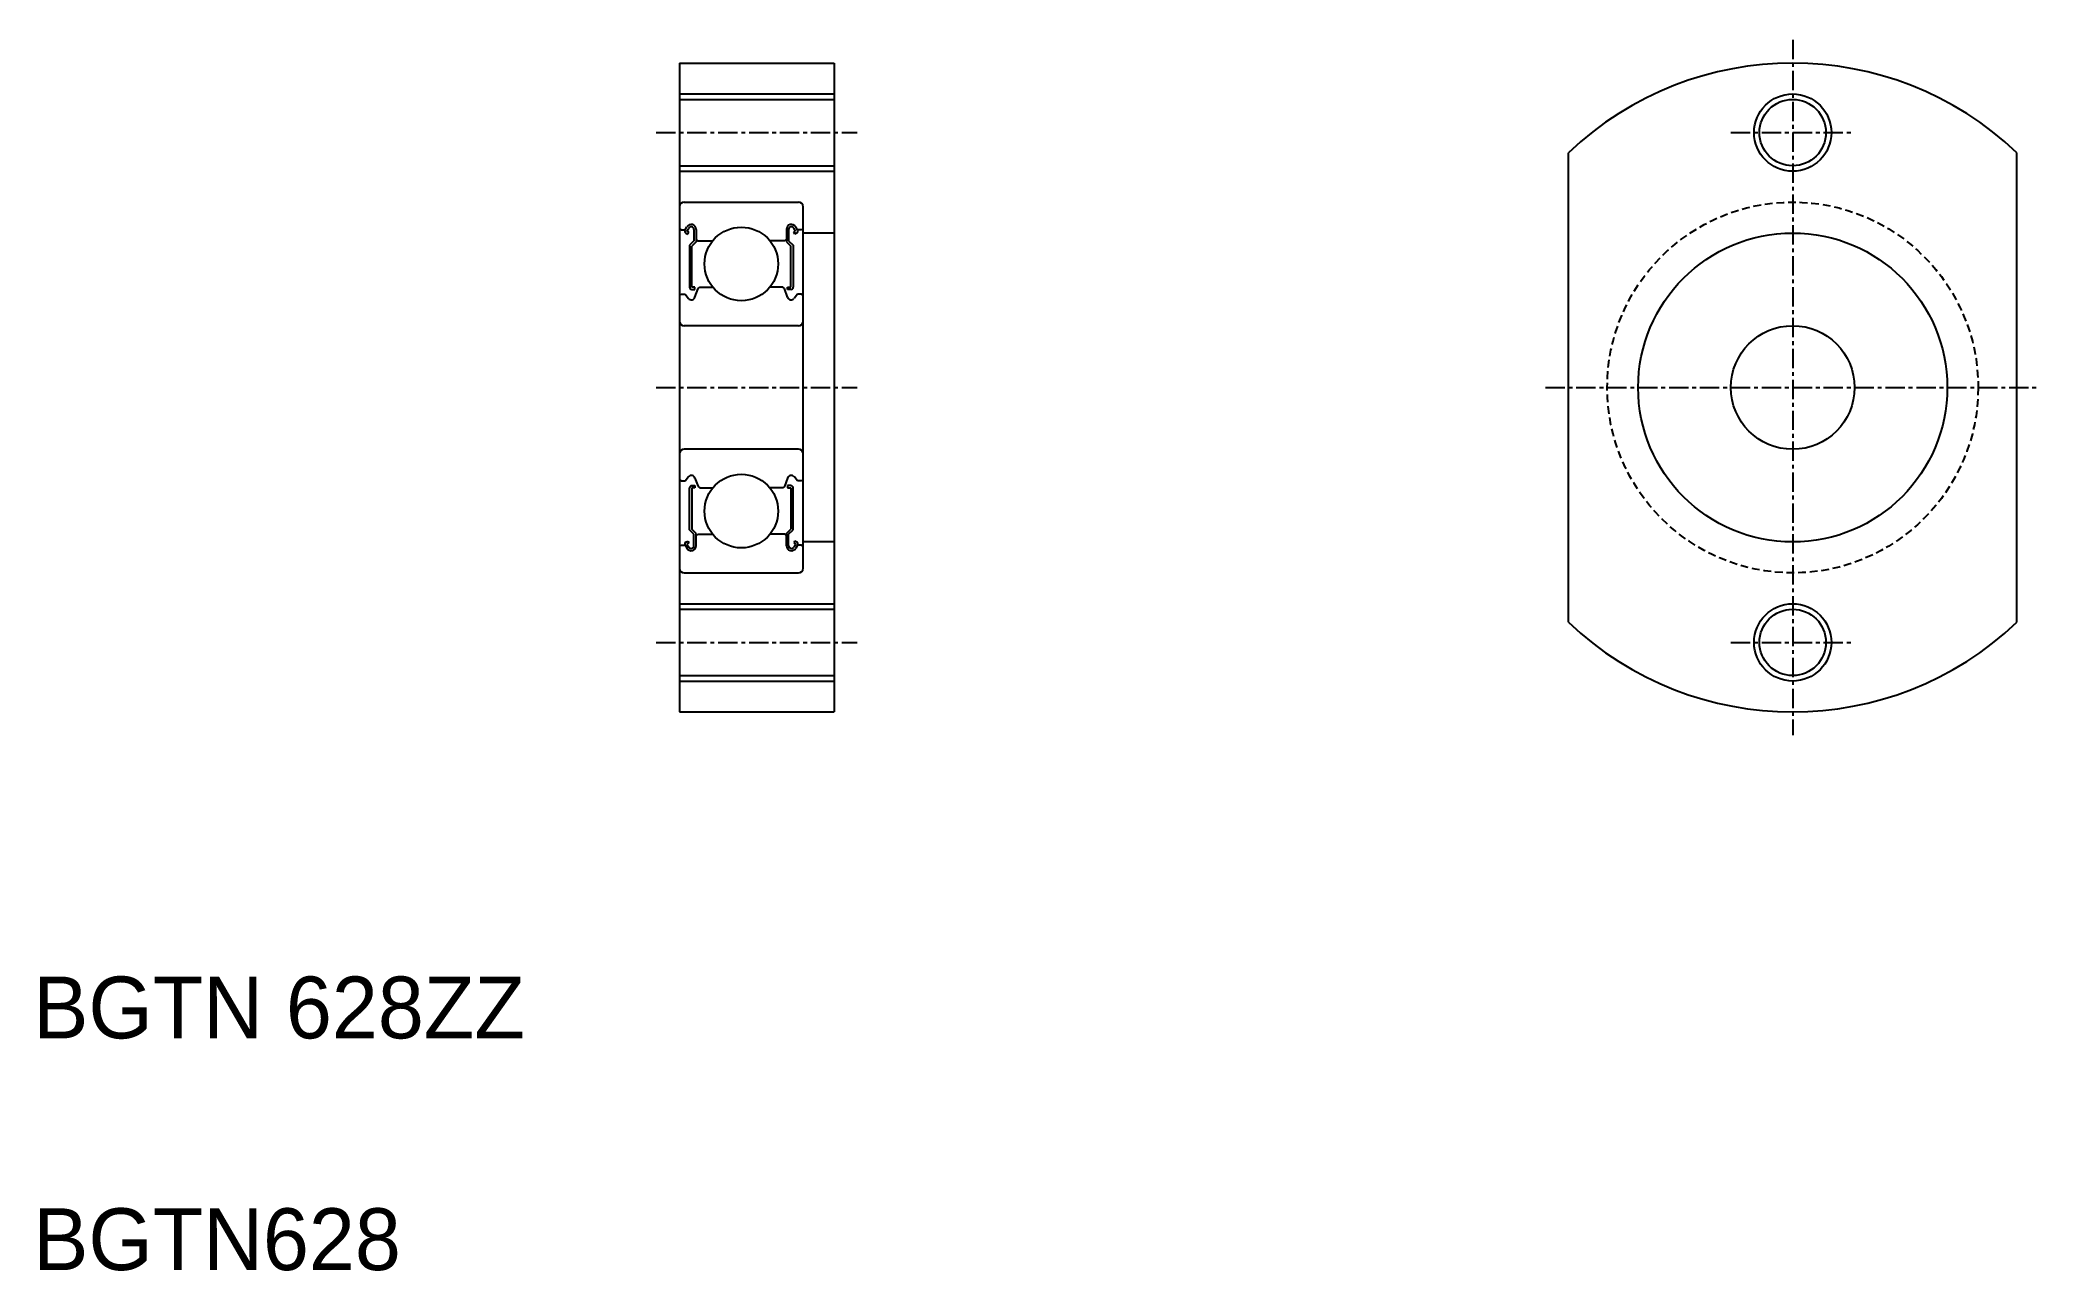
# Model space of a CAD drawing. Extents: x 72 to 201, y 43 to 123.
import ezdxf

# ---------------------------------------------------------------- set-up
doc = ezdxf.new("R2010")
doc.units = 0
doc.linetypes.add('CENTER', pattern=[2, 1.25, -0.25, 0.25, -0.25])
doc.linetypes.add('DASHED', pattern=[0.75, 0.5, -0.25])
doc.layers.get('0').update_dxf_attribs({"linetype": 'CONTINUOUS'})
doc.layers.add('CENTER', color=1, linetype='CENTER')

msp = doc.modelspace()

# ---------------------------------------------------------------- linework, layer by layer
at = {"color": 7, "linetype": 'CONTINUOUS'}
for p, q in [((113.18, 121.43), (113.18, 79.43)), ((113.18, 121.43), (123.18, 121.43)), ((123.18, 121.43), (123.18, 79.43)), ((113.18, 119.08), (123.18, 119.08)), ((170.7, 85.24), (170.7, 115.62)), ((199.7, 85.24), (199.7, 115.62)), ((113.18, 114.78), (123.18, 114.78)), ((113.48, 112.43), (120.88, 112.43)), ((121.18, 88.73), (121.18, 112.13)), ((113.18, 110.73), (113.28, 110.63)), ((113.28, 110.63), (113.54, 110.63)), ((113.54, 110.63), (113.65, 110.82)), ((113.59, 110.43), (113.71, 110.36)), ((113.66, 110.55), (113.78, 110.75)), ((113.79, 110.48), (113.66, 110.55)), ((113.71, 110.36), (113.79, 110.48)), ((114.11, 110.66), (114.11, 109.93)), ((114.26, 110.66), (114.26, 109.87)), ((114.26, 110.03), (114.36, 109.93)), ((120.1, 110.03), (120, 109.93)), ((120.1, 110.66), (120.1, 109.87)), ((120.24, 110.66), (120.24, 109.93)), ((120.57, 110.48), (120.69, 110.55)), ((120.64, 110.36), (120.57, 110.48)), ((120.69, 110.55), (120.58, 110.75)), ((120.77, 110.43), (120.64, 110.36)), ((120.82, 110.63), (120.7, 110.82)), ((121.08, 110.63), (120.82, 110.63)), ((121.18, 110.73), (121.08, 110.63)), ((123.18, 110.43), (121.18, 110.43)), ((114.11, 109.93), (113.83, 109.64)), ((113.83, 109.64), (113.83, 106.92)), ((114.26, 109.87), (113.97, 109.58)), ((113.97, 106.92), (113.97, 109.58)), ((114.36, 109.93), (115.33, 109.93)), ((120, 109.93), (119.03, 109.93)), ((120.1, 109.87), (120.39, 109.58)), ((120.24, 109.93), (120.53, 109.64)), ((120.39, 106.92), (120.39, 109.58)), ((120.53, 109.64), (120.53, 106.92)), ((113.18, 106.38), (113.28, 106.48)), ((113.28, 106.48), (113.54, 106.48)), ((113.54, 106.48), (113.77, 106.19)), ((114.18, 106.92), (113.97, 106.92)), ((113.97, 106.78), (114.18, 106.78)), ((114.18, 106.78), (114.18, 106.92)), ((114.18, 106.28), (114.39, 106.83)), ((114.39, 106.83), (114.49, 106.93)), ((114.49, 106.93), (115.33, 106.93)), ((119.87, 106.93), (119.03, 106.93)), ((119.97, 106.83), (119.87, 106.93)), ((120.17, 106.28), (119.97, 106.83)), ((120.17, 106.92), (120.39, 106.92)), ((120.17, 106.78), (120.17, 106.92)), ((120.39, 106.78), (120.17, 106.78)), ((120.82, 106.48), (120.59, 106.19)), ((121.08, 106.48), (120.82, 106.48)), ((121.18, 106.38), (121.08, 106.48)), ((120.88, 104.43), (113.48, 104.43)), ((120.88, 96.43), (113.48, 96.43)), ((113.18, 94.48), (113.28, 94.38)), ((113.54, 94.38), (113.77, 94.66)), ((114.18, 94.57), (114.39, 94.02)), ((120.17, 94.57), (119.97, 94.02)), ((120.82, 94.38), (120.59, 94.66)), ((121.18, 94.48), (121.08, 94.38)), ((113.28, 94.38), (113.54, 94.38)), ((113.83, 91.21), (113.83, 93.93)), ((113.97, 94.08), (114.18, 94.08)), ((114.18, 93.93), (113.97, 93.93)), ((113.97, 93.93), (113.97, 91.27)), ((114.18, 94.08), (114.18, 93.93)), ((114.39, 94.02), (114.49, 93.93)), ((114.49, 93.93), (115.33, 93.93)), ((119.87, 93.93), (119.03, 93.93)), ((119.97, 94.02), (119.87, 93.93)), ((120.39, 94.08), (120.17, 94.08)), ((120.17, 94.08), (120.17, 93.93)), ((120.17, 93.93), (120.39, 93.93)), ((120.39, 93.93), (120.39, 91.27)), ((120.53, 91.21), (120.53, 93.93)), ((121.08, 94.38), (120.82, 94.38)), ((114.11, 90.93), (113.83, 91.21)), ((114.26, 90.99), (113.97, 91.27)), ((114.11, 90.19), (114.11, 90.93)), ((114.26, 90.19), (114.26, 90.99)), ((114.26, 90.83), (114.36, 90.93)), ((114.36, 90.93), (115.33, 90.93)), ((120, 90.93), (119.03, 90.93)), ((120.1, 90.83), (120, 90.93)), ((120.1, 90.99), (120.39, 91.27)), ((120.1, 90.19), (120.1, 90.99)), ((120.24, 90.93), (120.53, 91.21)), ((120.24, 90.19), (120.24, 90.93)), ((113.18, 90.13), (113.28, 90.23)), ((113.28, 90.23), (113.54, 90.23)), ((113.54, 90.23), (113.65, 90.03)), ((113.59, 90.42), (113.71, 90.49)), ((113.79, 90.37), (113.66, 90.3)), ((113.66, 90.3), (113.78, 90.1)), ((113.71, 90.49), (113.79, 90.37)), ((120.64, 90.49), (120.57, 90.37)), ((120.57, 90.37), (120.69, 90.3)), ((120.69, 90.3), (120.58, 90.1)), ((120.77, 90.42), (120.64, 90.49)), ((120.82, 90.23), (120.7, 90.03)), ((121.08, 90.23), (120.82, 90.23)), ((121.18, 90.13), (121.08, 90.23)), ((123.18, 90.43), (121.18, 90.43)), ((113.48, 88.43), (120.88, 88.43)), ((113.18, 86.08), (123.18, 86.08)), ((113.18, 81.78), (123.18, 81.78)), ((113.18, 79.43), (123.18, 79.43))]:
    msp.add_line(p, q, dxfattribs=at)
at = {"color": 3, "linetype": 'CONTINUOUS'}
for p, q in [((113.18, 119.43), (123.18, 119.43)), ((113.18, 114.43), (123.18, 114.43)), ((113.18, 86.43), (123.18, 86.43)), ((113.18, 81.43), (123.18, 81.43))]:
    msp.add_line(p, q, dxfattribs=at)
for centre in [(185.2, 116.93), (185.2, 83.93)]:
    msp.add_circle(centre, 2.5, dxfattribs=at)
at = {"color": 7, "linetype": 'CONTINUOUS'}
for centre, radius in [((185.2, 116.93), 2.15), ((117.18, 108.43), 2.38), ((185.2, 100.43), 10), ((185.2, 100.43), 4), ((117.18, 92.43), 2.38), ((185.2, 83.93), 2.15)]:
    msp.add_circle(centre, radius, dxfattribs=at)
at = {"color": 3, "linetype": 'DASHED'}
msp.add_circle((185.2, 100.43), 12, dxfattribs=at)
at = {"color": 7, "linetype": 'CONTINUOUS'}
for centre, radius, start, end in [((185.2, 100.43), 21, 46.3322, 133.6678), ((113.48, 112.13), 0.3, 90, 180), ((120.88, 112.13), 0.3, 0, 90), ((113.66, 110.55), 0.144, 149.9888, 240.0043), ((113.93, 110.66), 0.323, 0, 150.0014), ((113.93, 110.66), 0.179, 0, 150.0026), ((120.42, 110.66), 0.323, 29.9986, 180), ((120.42, 110.66), 0.179, 29.9974, 180), ((120.69, 110.55), 0.144, 299.9957, 30.0112), ((113.95, 106.35), 0.241, 220.0019, 343.1525), ((113.97, 106.92), 0.144, 180, 270), ((120.4, 106.35), 0.241, 196.8475, 319.9981), ((120.39, 106.92), 0.144, 270, 360), ((113.48, 104.73), 0.3, 180, 270), ((120.88, 104.73), 0.3, 270, 0), ((113.48, 96.13), 0.3, 90, 180), ((120.88, 96.13), 0.3, 0, 90), ((113.95, 94.5), 0.241, 16.8475, 139.9981), ((120.4, 94.5), 0.241, 40.0019, 163.1525), ((113.97, 93.93), 0.144, 90, 180), ((120.39, 93.93), 0.144, 0.0001, 90), ((113.66, 90.3), 0.144, 119.9957, 210.0112), ((113.93, 90.19), 0.323, 209.9986, 0), ((113.93, 90.19), 0.179, 209.9974, 0), ((120.42, 90.19), 0.323, 180, 330.0014), ((120.42, 90.19), 0.179, 180, 330.0026), ((120.69, 90.3), 0.144, 329.9888, 60.0043), ((113.48, 88.73), 0.3, 180, 270), ((120.88, 88.73), 0.3, 270, 0), ((185.2, 100.43), 21, 226.3322, 313.6678)]:
    msp.add_arc(centre, radius, start, end, dxfattribs=at)
at = {"layer": 'CENTER', "color": 1, "linetype": 'CENTER'}
for p, q in [((185.2, 122.93), (185.2, 77.93)), ((111.68, 116.93), (124.68, 116.93)), ((181.2, 116.93), (189.2, 116.93)), ((111.68, 100.43), (124.68, 100.43)), ((169.2, 100.43), (201.2, 100.43)), ((111.68, 83.93), (124.68, 83.93)), ((181.2, 83.93), (189.2, 83.93))]:
    msp.add_line(p, q, dxfattribs=at)

# ---------------------------------------------------------------- texts
at = {"color": 7, "linetype": 'CONTINUOUS'}
for s, p in [('BGTN 628ZZ', (71.37, 58.3)), ('BGTN628', (71.37, 43.3))]:
    msp.add_text(s, height=4, dxfattribs=at).set_placement(p)

doc.saveas('drawing.dxf')
